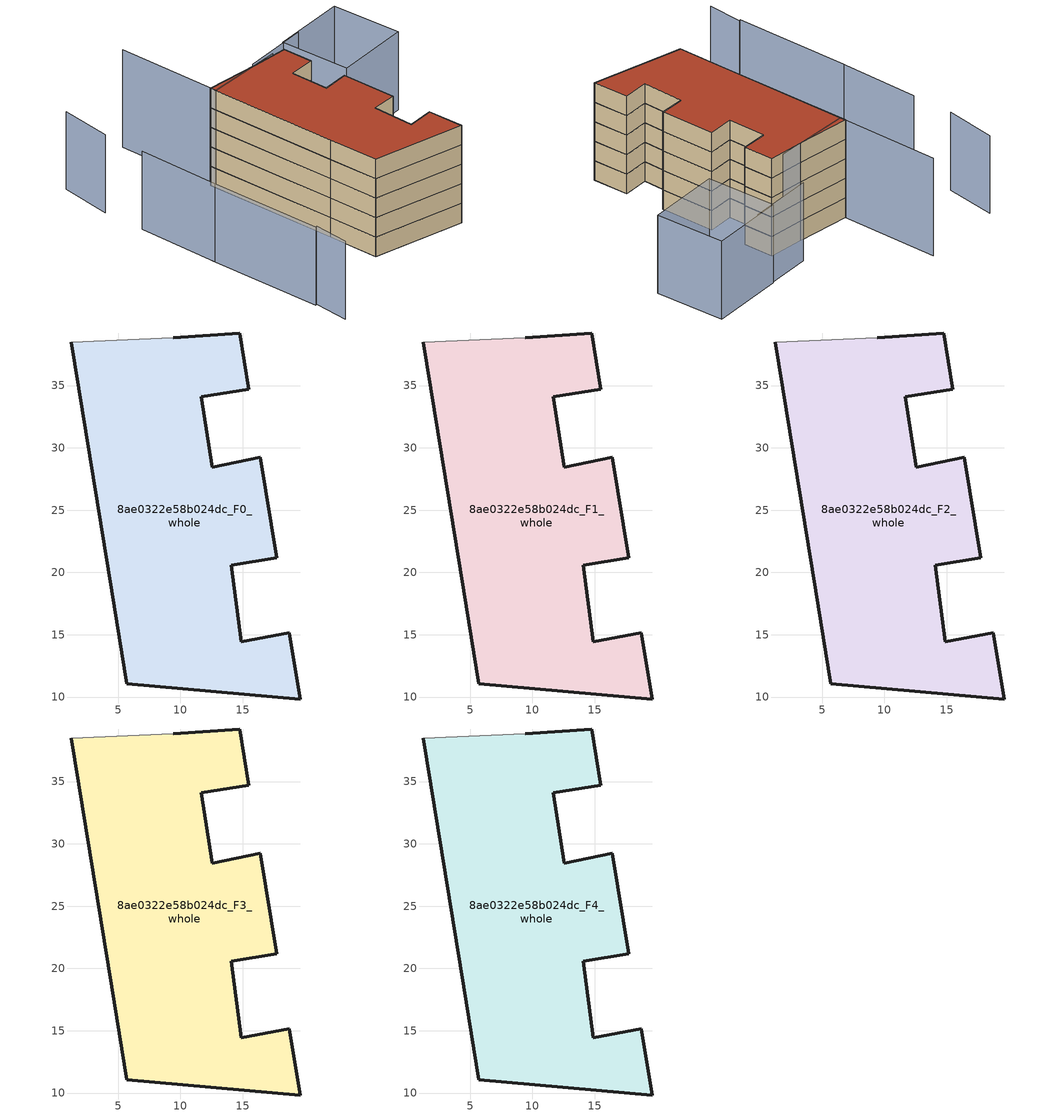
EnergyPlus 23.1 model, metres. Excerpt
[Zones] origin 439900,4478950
8ae0322e58b024dc_F0_whole
 floor ground (EU_floor_Construction): 19.64,9.84 18.76,15.17 14.9,14.42 14.08,20.57 17.74,21.17 16.41,29.24 12.57,28.46 11.69,34.11 15.5,34.7 14.76,39.22 9.44,38.84 1.22,38.46 4.48,18.52 5.7,11.07 z0
 wall outside (EU_wall_Construction): 9.44,38.84 14.76,39.22 15.5,34.7 11.69,34.11 12.57,28.46 16.41,29.24 17.74,21.17 14.08,20.57 14.9,14.42 18.76,15.17 19.64,9.84 5.7,11.07 4.48,18.52 1.22,38.46 z0:3
 wall adiabatic (EU_wall_Construction): 1.22,38.46 9.44,38.84 z0:3
8ae0322e58b024dc_F1_whole
 floor to 8ae0322e58b024dc_F0_whole (EU_floor_Construction): 19.64,9.84 18.76,15.17 14.9,14.42 14.08,20.57 17.74,21.17 16.41,29.24 12.57,28.46 11.69,34.11 15.5,34.7 14.76,39.22 9.44,38.84 1.22,38.46 4.48,18.52 5.7,11.07 z3
 wall outside (EU_wall_Construction): 9.44,38.84 14.76,39.22 15.5,34.7 11.69,34.11 12.57,28.46 16.41,29.24 17.74,21.17 14.08,20.57 14.9,14.42 18.76,15.17 19.64,9.84 5.7,11.07 4.48,18.52 1.22,38.46 z3:6
 wall adiabatic (EU_wall_Construction): 1.22,38.46 9.44,38.84 z3:6
8ae0322e58b024dc_F2_whole
 floor to 8ae0322e58b024dc_F1_whole (EU_floor_Construction): 19.64,9.84 18.76,15.17 14.9,14.42 14.08,20.57 17.74,21.17 16.41,29.24 12.57,28.46 11.69,34.11 15.5,34.7 14.76,39.22 9.44,38.84 1.22,38.46 4.48,18.52 5.7,11.07 z6
 wall outside (EU_wall_Construction): 9.44,38.84 14.76,39.22 15.5,34.7 11.69,34.11 12.57,28.46 16.41,29.24 17.74,21.17 14.08,20.57 14.9,14.42 18.76,15.17 19.64,9.84 5.7,11.07 4.48,18.52 1.22,38.46 z6:9
 wall adiabatic (EU_wall_Construction): 1.22,38.46 9.44,38.84 z6:9
8ae0322e58b024dc_F3_whole
 floor to 8ae0322e58b024dc_F2_whole (EU_floor_Construction): 19.64,9.84 18.76,15.17 14.9,14.42 14.08,20.57 17.74,21.17 16.41,29.24 12.57,28.46 11.69,34.11 15.5,34.7 14.76,39.22 9.44,38.84 1.22,38.46 4.48,18.52 5.7,11.07 z9
 wall outside (EU_wall_Construction): 9.44,38.84 14.76,39.22 15.5,34.7 11.69,34.11 12.57,28.46 16.41,29.24 17.74,21.17 14.08,20.57 14.9,14.42 18.76,15.17 19.64,9.84 5.7,11.07 4.48,18.52 1.22,38.46 z9:12
 wall adiabatic (EU_wall_Construction): 1.22,38.46 9.44,38.84 z9:12
8ae0322e58b024dc_F4_whole
 floor to 8ae0322e58b024dc_F3_whole (EU_floor_Construction): 19.64,9.84 18.76,15.17 14.9,14.42 14.08,20.57 17.74,21.17 16.41,29.24 12.57,28.46 11.69,34.11 15.5,34.7 14.76,39.22 9.44,38.84 1.22,38.46 4.48,18.52 5.7,11.07 z12
 wall outside (EU_wall_Construction): 9.44,38.84 14.76,39.22 15.5,34.7 11.69,34.11 12.57,28.46 16.41,29.24 17.74,21.17 14.08,20.57 14.9,14.42 18.76,15.17 19.64,9.84 5.7,11.07 4.48,18.52 1.22,38.46 z12:15
 wall adiabatic (EU_wall_Construction): 1.22,38.46 9.44,38.84 z12:15
 roof outside (EU_roof_Construction): 14.76,39.22 15.5,34.7 11.69,34.11 12.57,28.46 16.41,29.24 17.74,21.17 14.08,20.57 14.9,14.42 18.76,15.17 19.64,9.84 5.7,11.07 4.48,18.52 1.22,38.46 9.44,38.84 z15
shading: 5.7,11.06 15.64,12.57 / -7.71,7.49 -7.4,2.29 / -10.8,24.53 -7.98,7.39 / -12.54,36.34 -10.8,24.09 / -13.45,50.22 -13.42,42.62 / 22.12,44.68 12.39,42.75 / 18.89,44.16 29.89,46.38 / 29.89,46.38 31.95,36.14 / 31.95,36.14 20.96,33.92 / 20.96,33.92 18.89,44.16 z0:12; 12.94,39.39 1.36,37.57 / 1.36,37.57 -1.08,53.06 z0:15
[Building]
EU S2 Campaign: North Axis=0; Terrain=City; Solar Distribution=FullExterior
[Site:Location]
Madrid: Latitude=40.5; Longitude=-3.5; Time Zone=1; Elevation=609
[SizingPeriod:WeatherFileDays]
AnnualSizingPeriod: Begin Month=1; Begin Day of Month=1; End Month=12; End Day of Month=31; Day of Week for Start Day=Monday; Use Weather File Daylight Saving Period=No; Use Weather File Rain and Snow Indicators=No
[MATERIAL]
EU_InternalMass_Material: Roughness=MediumRough; Thickness=0.1; Conductivity=1; Density=1800; Specific Heat=900; Thermal Absorptance=0.9; Solar Absorptance=0.7; Visible Absorptance=0.7
[MATERIAL:NOMASS] Roughness=MediumRough; Thermal Absorptance=0.9; Solar Absorptance=0.7; Visible Absorptance=0.7
Name | Thermal Resistance
EU_wall_NoMass | 0.609216
EU_roof_NoMass | 0.513268
EU_floor_NoMass | 0.568163
[CONSTRUCTION]
EU_wall_Construction: EU_wall_NoMass
EU_roof_Construction: EU_roof_NoMass
EU_floor_Construction: EU_floor_NoMass
EU_InternalMass_Construction: EU_InternalMass_Material
[ZONE] Type=1; Multiplier=1; Ceiling Height=autocalculate; Volume=1028.77; Floor Area=autocalculate; Part of Total Floor Area=Yes
8ae0322e58b024dc_F0_whole; 8ae0322e58b024dc_F1_whole; 8ae0322e58b024dc_F2_whole; 8ae0322e58b024dc_F3_whole; 8ae0322e58b024dc_F4_whole
[INTERNALMASS] Construction=EU_InternalMass_Construction; Surface Area=342.926
Name | Zone or ZoneList
8ae0322e58b024dc_F0_whole_EU_InternalMass | 8ae0322e58b024dc_F0_whole
8ae0322e58b024dc_F1_whole_EU_InternalMass | 8ae0322e58b024dc_F1_whole
8ae0322e58b024dc_F2_whole_EU_InternalMass | 8ae0322e58b024dc_F2_whole
8ae0322e58b024dc_F3_whole_EU_InternalMass | 8ae0322e58b024dc_F3_whole
8ae0322e58b024dc_F4_whole_EU_InternalMass | 8ae0322e58b024dc_F4_whole
[OTHEREQUIPMENT] Fuel Type=Electricity; Design Level Calculation Method=Watts/Area; Power per Zone Floor Area=1; Fraction Latent=0; Fraction Radiant=0; Fraction Lost=0; Carbon Dioxide Generation Rate=0; EndUse Subcategory=EU_Step8_InternalGains
Name | Zone or ZoneList or Space or SpaceList | Schedule
EU_Step8_InternalGain_8ae0322e58b024dc_F0_whole_f000 | 8ae0322e58b024dc_F0_whole | EU_Step8_GainSchedule_8ae0322e58b024dc_F0_whole_f000
EU_Step8_InternalGain_8ae0322e58b024dc_F1_whole_f000 | 8ae0322e58b024dc_F1_whole | EU_Step8_GainSchedule_8ae0322e58b024dc_F1_whole_f000
EU_Step8_InternalGain_8ae0322e58b024dc_F2_whole_f000 | 8ae0322e58b024dc_F2_whole | EU_Step8_GainSchedule_8ae0322e58b024dc_F2_whole_f000
EU_Step8_InternalGain_8ae0322e58b024dc_F3_whole_f000 | 8ae0322e58b024dc_F3_whole | EU_Step8_GainSchedule_8ae0322e58b024dc_F3_whole_f000
EU_Step8_InternalGain_8ae0322e58b024dc_F4_whole_f000 | 8ae0322e58b024dc_F4_whole | EU_Step8_GainSchedule_8ae0322e58b024dc_F4_whole_f000
[ZONEVENTILATION:DESIGNFLOWRATE] Schedule=EU_AlwaysOn; Design Flow Rate Calculation Method=AirChanges/Hour; Air Changes per Hour=0.752966; Ventilation Type=Natural; Fan Pressure Rise=0; Fan Total Efficiency=1; Constant Term Coefficient=1; Temperature Term Coefficient=0; Velocity Term Coefficient=0; Velocity Squared Term Coefficient=0; Minimum Indoor Temperature=-100; Maximum Indoor Temperature=100; Delta Temperature=-100; Minimum Outdoor Temperature=-100; Maximum Outdoor Temperature=100; Maximum Wind Speed=40
Name | Zone or ZoneList or Space or SpaceList
EU_ConstantAir_8ae0322e58b024dc_F0_whole | 8ae0322e58b024dc_F0_whole
EU_ConstantAir_8ae0322e58b024dc_F1_whole | 8ae0322e58b024dc_F1_whole
EU_ConstantAir_8ae0322e58b024dc_F2_whole | 8ae0322e58b024dc_F2_whole
EU_ConstantAir_8ae0322e58b024dc_F3_whole | 8ae0322e58b024dc_F3_whole
EU_ConstantAir_8ae0322e58b024dc_F4_whole | 8ae0322e58b024dc_F4_whole
[HVACTEMPLATE:THERMOSTAT] Constant Heating Setpoint=20; Constant Cooling Setpoint=50
EU_HeatOnly_8ae0322e58b024dc_F0_whole; EU_HeatOnly_8ae0322e58b024dc_F1_whole; EU_HeatOnly_8ae0322e58b024dc_F2_whole; EU_HeatOnly_8ae0322e58b024dc_F3_whole; EU_HeatOnly_8ae0322e58b024dc_F4_whole
[HVACTEMPLATE:ZONE:IDEALLOADSAIRSYSTEM] System Availability Schedule=EU_AlwaysOn; Maximum Heating Supply Air Temperature=50; Minimum Cooling Supply Air Temperature=13; Maximum Heating Supply Air Humidity Ratio=0.0156; Minimum Cooling Supply Air Humidity Ratio=0.0077; Heating Limit=NoLimit; Cooling Limit=NoLimit; Heating Availability Schedule=EU_AlwaysOn; Cooling Availability Schedule=EU_CoolingOff; Dehumidification Control Type=ConstantSensibleHeatRatio; Cooling Sensible Heat Ratio=0.7; Dehumidification Setpoint=60; Humidification Control Type=None; Humidification Setpoint=30; Outdoor Air Method=None; Outdoor Air Flow Rate per Person=0.00944; Outdoor Air Flow Rate per Zone Floor Area=0; Outdoor Air Flow Rate per Zone=0; Demand Controlled Ventilation Type=None; Outdoor Air Economizer Type=NoEconomizer; Heat Recovery Type=None; Sensible Heat Recovery Effectiveness=0.7; Latent Heat Recovery Effectiveness=0.65
Name | Template Thermostat
8ae0322e58b024dc_F0_whole | EU_HeatOnly_8ae0322e58b024dc_F0_whole
8ae0322e58b024dc_F1_whole | EU_HeatOnly_8ae0322e58b024dc_F1_whole
8ae0322e58b024dc_F2_whole | EU_HeatOnly_8ae0322e58b024dc_F2_whole
8ae0322e58b024dc_F3_whole | EU_HeatOnly_8ae0322e58b024dc_F3_whole
8ae0322e58b024dc_F4_whole | EU_HeatOnly_8ae0322e58b024dc_F4_whole
[SIZING:ZONE] Zone Cooling Design Supply Air Temperature Input Method=SupplyAirTemperature; Zone Cooling Design Supply Air Temperature=13; Zone Heating Design Supply Air Temperature Input Method=SupplyAirTemperature; Zone Heating Design Supply Air Temperature=50; Zone Cooling Design Supply Air Humidity Ratio=0.008; Zone Heating Design Supply Air Humidity Ratio=0.008; Cooling Design Air Flow Method=DesignDay; Cooling Design Air Flow Rate=0; Cooling Minimum Air Flow per Zone Floor Area=0.000762; Cooling Minimum Air Flow=0; Cooling Minimum Air Flow Fraction=0.2; Heating Design Air Flow Method=DesignDay; Heating Design Air Flow Rate=0; Heating Maximum Air Flow per Zone Floor Area=0.002032; Heating Maximum Air Flow=0.141576; Heating Maximum Air Flow Fraction=0.3; Account for Dedicated Outdoor Air System=No; Dedicated Outdoor Air System Control Strategy=NeutralSupplyAir; Dedicated Outdoor Air Low Setpoint Temperature for Design=autosize; Dedicated Outdoor Air High Setpoint Temperature for Design=autosize; Zone Load Sizing Method=Sensible Load Only No Latent Load; Zone Latent Cooling Design Supply Air Humidity Ratio Input Method=HumidityRatioDifference; Zone Cooling Design Supply Air Humidity Ratio Difference=0.005; Zone Latent Heating Design Supply Air Humidity Ratio Input Method=HumidityRatioDifference; Zone Humidification Design Supply Air Humidity Ratio Difference=0.005
8ae0322e58b024dc_F0_whole; 8ae0322e58b024dc_F1_whole; 8ae0322e58b024dc_F2_whole; 8ae0322e58b024dc_F3_whole; 8ae0322e58b024dc_F4_whole
[SCHEDULE:CONSTANT]
Name | Hourly Value
EU_AlwaysOn | 1
EU_CoolingOff | 0
[SCHEDULE:FILE] Column Number=1; Rows to Skip at Top=0; Number of Hours of Data=8760; Column Separator=Comma; Interpolate to Timestep=No; Minutes per Item=60; Adjust Schedule for Daylight Savings=Yes
Name | File
EU_Step8_GainSchedule_8ae0322e58b024dc_F0_whole_f000 | ../../schedules/8ae0322e58b024dc/8ae0322e58b024dc_F0_whole_f000_gain.csv
EU_Step8_GainSchedule_8ae0322e58b024dc_F1_whole_f000 | ../../schedules/8ae0322e58b024dc/8ae0322e58b024dc_F1_whole_f000_gain.csv
EU_Step8_GainSchedule_8ae0322e58b024dc_F2_whole_f000 | ../../schedules/8ae0322e58b024dc/8ae0322e58b024dc_F2_whole_f000_gain.csv
EU_Step8_GainSchedule_8ae0322e58b024dc_F3_whole_f000 | ../../schedules/8ae0322e58b024dc/8ae0322e58b024dc_F3_whole_f000_gain.csv
EU_Step8_GainSchedule_8ae0322e58b024dc_F4_whole_f000 | ../../schedules/8ae0322e58b024dc/8ae0322e58b024dc_F4_whole_f000_gain.csv
